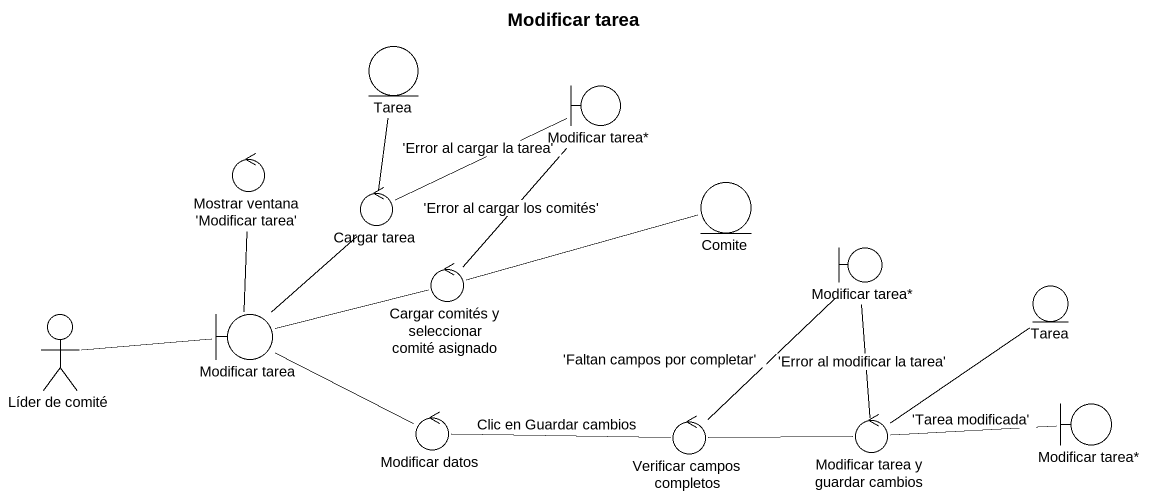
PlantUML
@startuml
title Modificar tarea
entity Tarea
boundary "Modificar tarea*" as Modificar_tarea
control "Mostrar ventana 'Modificar tarea'" as Mostrar_ventana_Modificar
control "Cargar tarea" as Cargar_tarea
entity Comite
control "Cargar comités y seleccionar comité asignado" as Cargar_comités_y
boundary "Modificar tarea*" as Modificar_tarea_2
entity "Tarea" as Tarea_2
actor "Líder de comité" as Líder_de_comité
boundary "Modificar tarea" as Modificar_tarea_3
control "Modificar datos" as Modificar_datos
control "Verificar campos completos" as Verificar_campos_completos
control "Modificar tarea y guardar cambios" as Modificar_tarea_y_guardar
boundary "Modificar tarea*" as Modificar_tarea_4
Cargar_tarea -up- Tarea
Cargar_tarea -right- Modificar_tarea : 'Error al cargar la tarea'
Cargar_comités_y -up- Modificar_tarea : 'Error al cargar los comités'
Cargar_comités_y -right- Comite
Líder_de_comité -right- Modificar_tarea_3
Modificar_tarea_3 -up- Mostrar_ventana_Modificar
Modificar_tarea_3 -up- Cargar_tarea
Modificar_tarea_3 -right- Cargar_comités_y
Modificar_tarea_3 -right- Modificar_datos
Modificar_datos -right- Verificar_campos_completos : Clic en Guardar cambios
Verificar_campos_completos -up- Modificar_tarea_2 : 'Faltan campos por completar'
Verificar_campos_completos -right- Modificar_tarea_y_guardar
Modificar_tarea_y_guardar -up- Modificar_tarea_2 : 'Error al modificar la tarea'
Modificar_tarea_y_guardar -up- Tarea_2
Modificar_tarea_y_guardar -right- Modificar_tarea_4 : 'Tarea modificada'
@enduml
